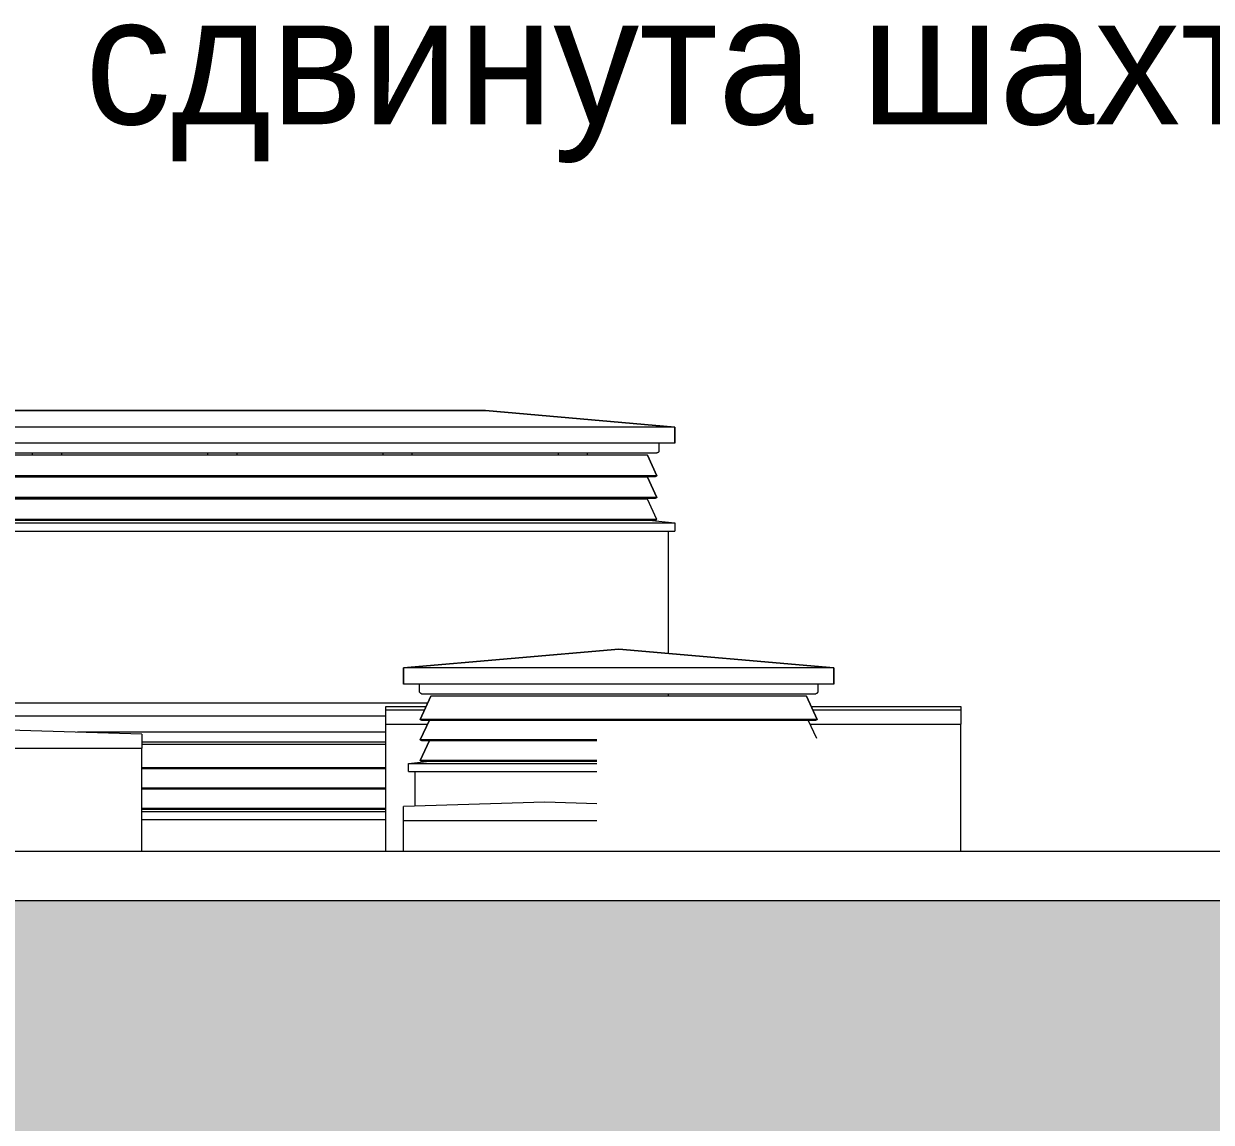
# Model space of a CAD drawing. Header units: millimetres. Extents: x -2128 to 116635, y -18248 to 18481.
# Drawn here: x 58378 to 62076, y 13086 to 16506 of the extents above; entities that cross this region are included whole.
import ezdxf

# ---------------------------------------------------------------- set-up
doc = ezdxf.new("R2010")
doc.units = ezdxf.units.MM
for name, color, linetype, lineweight in [('A-GENM', 7, 'Continuous', 9), ('A-ROOF', 7, 'Continuous', 9), ('A-WALL', 7, 'Continuous', 5), ('A-WALL-PATT', 7, 'Continuous', 5), ('S-BEAM', 7, 'Continuous', 9)]:
    doc.layers.add(name, color=color, linetype=linetype, lineweight=lineweight)

# ---------------------------------------------------------------- blocks, each defined once
blk = doc.blocks.new('парапет - парапет-18575254-АР2_Фасад ___-А')
at = {"layer": 'A-GENM'}
for p, q in [((-15518.1, 13930), (398.1, 13930)), ((-15511, 13775.9), (391, 13775.9))]:
    blk.add_line(p, q, dxfattribs=at)
blk = doc.blocks.new('ЗВ_Общее_Ламель_СКБ_Полоса - ЗВ_Общее_Ламель_СКБ_Полоса-28280205-АР2_Фасад ___-А')
at = {"layer": 'S-BEAM'}
for p, q in [((-7770, 14125.9), (-8530, 14125.9)), ((-8530, 14123.7), (-7770, 14123.7))]:
    blk.add_line(p, q, dxfattribs=at)
blk = doc.blocks.new('ЗВ_Общее_Ламель_СКБ_Полоса - ЗВ_Общее_Ламель_СКБ_Полоса-V68-АР2_Фасад ___-А')
at = {"layer": 'S-BEAM'}
for p, q in [((-7770, 14262.1), (-8530, 14262.1)), ((-7770, 14189.6), (-8530, 14189.6)), ((-8530, 14187.5), (-7770, 14187.5))]:
    blk.add_line(p, q, dxfattribs=at)
blk = doc.blocks.new('ЗВ_Общее_Труба профильная_СКБ - ЗВ_Общее_Труба профильная_СКБ-28280207-АР2_Фасад ___-А')
at = {"layer": 'S-BEAM'}
blk.add_line((-8530, 14270), (-7770, 14270), dxfattribs=at)
blk = doc.blocks.new('ЗВ_Общее_Покрывной элемент_СКБ - ЗВ_Общее_Покрывной элемент_СКБ-28280209-АР2_Фасад ___-А')
at = {"layer": 'S-BEAM'}
for p, q in [((-8995.6, 14391.6), (-7639.1, 14391.6)), ((-7770, 14350), (-8978.5, 14350)), ((-7770, 14300), (-8730, 14300))]:
    blk.add_line(p, q, dxfattribs=at)
blk = doc.blocks.new('ЗВ_Общее_Отлив_СКБ - ЗВ_Общее_Отлив_СКБ-28280211-АР2_Фасад ___-А')
at = {"layer": 'S-BEAM'}
for p, q in [((-8530, 14053.1), (-7770, 14053.1)), ((-8530, 14028.1), (-7770, 14028.1))]:
    blk.add_line(p, q, dxfattribs=at)
blk = doc.blocks.new('ЗВ_Общее_Ламель_СКБ_Полоса - ЗВ_Общее_Ламель_СКБ_Полоса-39497457-АР2_Фасад ___-А')
at = {"layer": 'S-BEAM'}
for p, q in [((-10323, 15093.8), (-10650, 15093.8)), ((-6955.5, 15093.8), (-10260, 15093.8)), ((-6925.9, 15030.4), (-6955.5, 15093.8)), ((-10323, 15030.4), (-10650, 15030.4)), ((-10650, 15028.3), (-10323, 15028.3)), ((-6925.9, 15030.4), (-10260, 15030.4)), ((-10260, 15028.3), (-6930.4, 15028.3)), ((-6930.4, 15028.3), (-6925.9, 15030.4))]:
    blk.add_line(p, q, dxfattribs=at)
blk = doc.blocks.new('ЗВ_Общее_Ламель_СКБ_Полоса - ЗВ_Общее_Ламель_СКБ_Полоса-28281197-АР2_Фасад ___-А')
at = {"layer": 'S-BEAM'}
for p, q in [((-6955.5, 15093.8), (-6925.9, 15030.4)), ((-6925.9, 15030.4), (-6930.4, 15028.3))]:
    blk.add_line(p, q, dxfattribs=at)
blk = doc.blocks.new('ЗВ_Общее_Ламель_СКБ_Полоса - ЗВ_Общее_Ламель_СКБ_Полоса-V69-АР2_Фасад ___-А')
at = {"layer": 'S-BEAM'}
for p, q in [((-10323, 15025.6), (-10650, 15025.6)), ((-6955.5, 15025.6), (-10260, 15025.6)), ((-6925.9, 14962.1), (-6955.5, 15025.6)), ((-6925.9, 14962.1), (-9583.8, 14962.1)), ((-9513.3, 14960), (-6930.4, 14960)), ((-6930.4, 14960), (-6925.9, 14962.1))]:
    blk.add_line(p, q, dxfattribs=at)
blk = doc.blocks.new('ЗВ_Общее_Полоса_СКБ_П-образная - ЗВ_Общее_Полоса_СКБ_П-образная-28277752-АР2_Фасад ___-А')
at = {"layer": 'S-BEAM'}
for p, q in [((-7233, 15162.1), (-7233, 15170.2)), ((-7143, 15170.2), (-7143, 15162.1)), ((-7233, 15093.8), (-7233, 15096.6)), ((-7143, 15096.6), (-7143, 15093.8)), ((-7233, 15025.6), (-7233, 15028.3)), ((-7143, 15028.3), (-7143, 15025.6))]:
    blk.add_line(p, q, dxfattribs=at)
blk = doc.blocks.new('ЗВ_Общее_Труба профильная_СКБ - ЗВ_Общее_Труба профильная_СКБ-39497458-АР2_Фасад ___-А')
at = {"layer": 'S-BEAM'}
for p, q in [((-6920, 15200), (-6920, 15176)), ((-10650, 15170), (-10323, 15170)), ((-10260, 15170), (-6926, 15170))]:
    blk.add_line(p, q, dxfattribs=at)
at = {"layer": 'S-BEAM', "flags": 128}
blk.add_lwpolyline([(-6920, 15176), (-6920.2, 15174.7), (-6920.6, 15173.4), (-6921.3, 15172.3), (-6922.3, 15171.3), (-6923.4, 15170.6), (-6924.7, 15170.2), (-6926, 15170)], dxfattribs=at)
blk = doc.blocks.new('ЗВ_Общее_Покрывной элемент_СКБ - ЗВ_Общее_Покрывной элемент_СКБ-39497460-АР2_Фасад ___-А')
at = {"layer": 'S-BEAM'}
for p, q in [((-10323, 15290), (-10650, 15261.4)), ((-10190, 15301.6), (-10260, 15295.5)), ((-10190, 15301.6), (-7460, 15301.6)), ((-6870, 15250), (-7460, 15301.6)), ((-10323, 15250), (-10650, 15250)), ((-6870, 15250), (-10260, 15250)), ((-6870, 15200), (-6870, 15250)), ((-10323, 15200), (-10650, 15200)), ((-6870, 15200), (-10260, 15200))]:
    blk.add_line(p, q, dxfattribs=at)
blk = doc.blocks.new('ЗВ_Общее_Покрывной элемент_СКБ - ЗВ_Общее_Покрывной элемент_СКБ-V71-АР2_Фасад ___-А')
at = {"layer": 'S-BEAM'}
blk.add_line((-7460, 15301.6), (-10190, 15301.6), dxfattribs=at)
blk = doc.blocks.new('ЗВ_Общее_Покрывной элемент_СКБ - ЗВ_Общее_Покрывной элемент_СКБ-39497461-АР2_Фасад ___-А')
at = {"layer": 'S-BEAM'}
for p, q in [((-7460, 15301.6), (-6870, 15250)), ((-6870, 15250), (-6870, 15200))]:
    blk.add_line(p, q, dxfattribs=at)
blk = doc.blocks.new('ЗВ_Общее_Отлив_СКБ - ЗВ_Общее_Отлив_СКБ-39497462-АР2_Фасад ___-А')
at = {"layer": 'S-BEAM'}
for p, q in [((-9480, 14951.5), (-6870, 14951.5)), ((-6950.5, 14960), (-6870, 14951.5)), ((-6870, 14951.5), (-6870, 14926.5)), ((-9480, 14926.5), (-6870, 14926.5))]:
    blk.add_line(p, q, dxfattribs=at)
blk = doc.blocks.new('ЗВ_Общее_Полоса_СКБ_Г-образная - ЗВ_Общее_Полоса_СКБ_Г-образная-28279371-АР2_Фасад ___-А')
at = {"layer": 'S-BEAM'}
for p, q in [((-8870, 15162.1), (-8870, 15170.6)), ((-8780, 15170.6), (-8780, 15162.1)), ((-8870, 15093.8), (-8870, 15096.6)), ((-8780, 15096.6), (-8780, 15093.8)), ((-8870, 15025.6), (-8870, 15028.3)), ((-8780, 15028.3), (-8780, 15025.6))]:
    blk.add_line(p, q, dxfattribs=at)
blk = doc.blocks.new('ЗВ_Общее_Полоса_СКБ_Г-образная - ЗВ_Общее_Полоса_СКБ_Г-образная-V72-АР2_Фасад ___-А')
at = {"layer": 'S-BEAM'}
for p, q in [((-8324.3, 15162.1), (-8324.3, 15170.3)), ((-8234.3, 15170.3), (-8234.3, 15162.1)), ((-8324.3, 15093.8), (-8324.3, 15096.6)), ((-8234.3, 15096.6), (-8234.3, 15093.8)), ((-8324.3, 15025.6), (-8324.3, 15028.3)), ((-8234.3, 15028.3), (-8234.3, 15025.6))]:
    blk.add_line(p, q, dxfattribs=at)
blk = doc.blocks.new('ЗВ_Общее_Полоса_СКБ_Г-образная - ЗВ_Общее_Полоса_СКБ_Г-образная-V74-АР2_Фасад ___-А')
at = {"layer": 'S-BEAM'}
for p, q in [((-7778.7, 15162.1), (-7778.7, 15170.3)), ((-7688.7, 15170.2), (-7688.7, 15162.1)), ((-7778.7, 15093.8), (-7778.7, 15096.6)), ((-7688.7, 15096.6), (-7688.7, 15093.8)), ((-7778.7, 15025.6), (-7778.7, 15028.3)), ((-7688.7, 15028.3), (-7688.7, 15025.6))]:
    blk.add_line(p, q, dxfattribs=at)
blk = doc.blocks.new('ЗВ_Общее_Ламель_СКБ_Полоса - ЗВ_Общее_Ламель_СКБ_Полоса-37153897-АР2_Фасад ___-А')
at = {"layer": 'S-BEAM'}
for p, q in [((-7634.6, 14337.5), (-7663.3, 14275.9)), ((-6428.6, 14280), (-6455.4, 14337.5)), ((-7663.3, 14275.9), (-7658.8, 14273.7)), ((-7113, 14275.9), (-7663.3, 14275.9)), ((-7658.8, 14273.7), (-7113, 14273.7))]:
    blk.add_line(p, q, dxfattribs=at)
blk = doc.blocks.new('ЗВ_Общее_Ламель_СКБ_Полоса - ЗВ_Общее_Ламель_СКБ_Полоса-V80-АР2_Фасад ___-А')
at = {"layer": 'S-BEAM'}
for p, q in [((-7663.3, 14275.9), (-7634.6, 14337.5)), ((-7658.8, 14273.7), (-7663.3, 14275.9))]:
    blk.add_line(p, q, dxfattribs=at)
blk = doc.blocks.new('ЗВ_Общее_Ламель_СКБ_Полоса - ЗВ_Общее_Ламель_СКБ_Полоса-V81-АР2_Фасад ___-А')
at = {"layer": 'S-BEAM'}
for p, q in [((-7634.6, 14273.7), (-7663.3, 14212.1)), ((-7663.3, 14212.1), (-7658.8, 14210)), ((-7113, 14212.1), (-7663.3, 14212.1)), ((-7658.8, 14210), (-7113, 14210))]:
    blk.add_line(p, q, dxfattribs=at)
blk = doc.blocks.new('ЗВ_Общее_Ламель_СКБ_Полоса - ЗВ_Общее_Ламель_СКБ_Полоса-V82-АР2_Фасад ___-А')
at = {"layer": 'S-BEAM'}
for p, q in [((-6460.5, 14412.1), (-6426.7, 14339.6)), ((-6426.7, 14339.6), (-6431.2, 14337.5))]:
    blk.add_line(p, q, dxfattribs=at)
blk = doc.blocks.new('ЗВ_Общее_Ламель_СКБ_Полоса - ЗВ_Общее_Ламель_СКБ_Полоса-V83-АР2_Фасад ___-А')
at = {"layer": 'S-BEAM'}
for p, q in [((-7663.3, 14339.6), (-7629.5, 14412.1)), ((-7658.8, 14337.5), (-7663.3, 14339.6))]:
    blk.add_line(p, q, dxfattribs=at)
blk = doc.blocks.new('ЗВ_Общее_Ламель_СКБ_Полоса - ЗВ_Общее_Ламель_СКБ_Полоса-V84-АР2_Фасад ___-А')
at = {"layer": 'S-BEAM'}
for p, q in [((-7629.5, 14412.1), (-7663.3, 14339.6)), ((-6460.5, 14412.1), (-7629.5, 14412.1)), ((-6426.7, 14339.6), (-6460.5, 14412.1)), ((-7663.3, 14339.6), (-7658.8, 14337.5)), ((-6426.7, 14339.6), (-7663.3, 14339.6)), ((-7658.8, 14337.5), (-6431.2, 14337.5)), ((-6431.2, 14337.5), (-6426.7, 14339.6))]:
    blk.add_line(p, q, dxfattribs=at)
blk = doc.blocks.new('ЗВ_Общее_Труба профильная_СКБ - ЗВ_Общее_Труба профильная_СКБ-37153900-АР2_Фасад ___-А')
at = {"layer": 'S-BEAM'}
for p, q in [((-7665, 14426), (-7665, 14450)), ((-6425, 14450), (-6425, 14426)), ((-7659, 14420), (-6431, 14420))]:
    blk.add_line(p, q, dxfattribs=at)
at = {"layer": 'S-BEAM', "flags": 128}
for points in [[(-7659, 14420), (-7660.3, 14420.2), (-7661.6, 14420.6), (-7662.7, 14421.3), (-7663.7, 14422.3), (-7664.4, 14423.4), (-7664.8, 14424.7), (-7665, 14426)], [(-6425, 14426), (-6425.2, 14424.7), (-6425.6, 14423.4), (-6426.3, 14422.3), (-6427.3, 14421.3), (-6428.4, 14420.6), (-6429.7, 14420.2), (-6431, 14420)]]:
    blk.add_lwpolyline(points, dxfattribs=at)
blk = doc.blocks.new('ЗВ_Общее_Покрывной элемент_СКБ - ЗВ_Общее_Покрывной элемент_СКБ-37153901-АР2_Фасад ___-А')
at = {"layer": 'S-BEAM'}
for p, q in [((-7045, 14558.6), (-6375, 14500)), ((-6375, 14500), (-6375, 14450))]:
    blk.add_line(p, q, dxfattribs=at)
blk = doc.blocks.new('ЗВ_Общее_Покрывной элемент_СКБ - ЗВ_Общее_Покрывной элемент_СКБ-V94-АР2_Фасад ___-А')
at = {"layer": 'S-BEAM'}
for p, q in [((-7045, 14558.6), (-7715, 14500)), ((-6375, 14500), (-7045, 14558.6)), ((-7715, 14500), (-7715, 14450)), ((-6375, 14500), (-7715, 14500)), ((-6375, 14450), (-6375, 14500)), ((-6375, 14450), (-7715, 14450))]:
    blk.add_line(p, q, dxfattribs=at)
blk = doc.blocks.new('ЗВ_Общее_Покрывной элемент_СКБ - ЗВ_Общее_Покрывной элемент_СКБ-V95-АР2_Фасад ___-А')
at = {"layer": 'S-BEAM'}
for p, q in [((-7715, 14500), (-7045, 14558.6)), ((-7715, 14450), (-7715, 14500))]:
    blk.add_line(p, q, dxfattribs=at)
blk = doc.blocks.new('ЗВ_Общее_Отлив_СКБ - ЗВ_Общее_Отлив_СКБ-37153902-АР2_Фасад ___-А')
at = {"layer": 'S-BEAM'}
for p, q in [((-7700, 14203.1), (-7634.5, 14210)), ((-7700, 14203.1), (-7113, 14203.1)), ((-7700, 14178.1), (-7700, 14203.1)), ((-7700, 14178.1), (-7113, 14178.1))]:
    blk.add_line(p, q, dxfattribs=at)

msp = doc.modelspace()

# ---------------------------------------------------------------- hatches: boundary and pattern name
at = {"layer": 'A-WALL-PATT'}
h = msp.add_hatch(dxfattribs=at)
h.set_pattern_fill('FP_38', color=256, style=0, pattern_type=2)
h.set_pattern_definition([(180, (67625.75, 8471), (-2e-14, -154), [125, -137]), (90, (67625.75, 8406), (-262, 2e-14), [65, -89]), (180, (67625.75, 8406), (-2e-14, -154), [125, -137]), (90, (67637.75, 8406), (-262, 2e-14), [65, -89]), (180, (67762.75, 8406), (-2e-14, -154), [125, -137]), (180, (67762.75, 8471), (-2e-14, -154), [125, -137]), (90, (67506.75, 8483), (-262, 2e-14), [65, -89]), (90, (67756.75, 8483), (-262, 2e-14), [65, -89]), (0, (67506.75, 8483), (0, -154), [250, -12]), (0, (67506.75, 8548), (0, -154), [250, -12])])
h.paths.add_polyline_path([(66752.7, 8400), (67375.8, 8400), (67375.8, 13776), (51825.8, 13776), (51825.8, 10529.7), (52502.8, 10529.7), (52502, 10380.8), (52499.8, 10378.2), (52496.7, 10377), (52452.8, 10377), (52452.8, 8400), (63558.8, 8400)], flags=0)
h.paths.add_polyline_path([(60298.9, 9163), (59955.8, 9164), (59955.8, 9200), (58675.8, 9200), (58675.8, 9163), (56375.8, 9164), (56375.8, 9170), (54975.8, 9170), (54975.8, 9200), (54075.8, 9200), (54075.8, 11700), (54975.8, 11700), (54975.8, 11711), (56375.8, 11711), (56375.8, 11700), (63558.8, 11700), (63558.8, 9200), (62055.8, 9200), (62055.8, 9163), (60638.8, 9163)], flags=0)
h.paths.add_polyline_path([(56375.8, 9247), (56375.8, 9324), (54975.8, 9324), (54975.8, 9247), (56349.4, 9247)], flags=0)
h.paths.add_polyline_path([(55034.4, 9401), (56375.8, 9401), (56375.8, 9478), (54975.8, 9478), (54975.8, 9401)], flags=0)
h.paths.add_polyline_path([(55543.9, 9555), (56375.8, 9555), (56375.8, 9632), (54975.8, 9632), (54975.8, 9555), (55289.1, 9555)], flags=0)
h.paths.add_polyline_path([(55543.9, 9709), (56375.8, 9709), (56375.8, 9786), (54975.8, 9786), (54975.8, 9709)], flags=0)
h.paths.add_polyline_path([(55543.9, 9863), (56375.8, 9863), (56375.8, 9940), (54975.8, 9940), (54975.8, 9863)], flags=0)
h.paths.add_polyline_path([(55543.9, 10017), (56375.8, 10017), (56375.8, 10094), (54975.8, 10094), (54975.8, 10017)], flags=0)
h.paths.add_polyline_path([(55832, 10171), (56375.8, 10171), (56375.8, 10248), (54975.8, 10248), (54975.8, 10171), (55543.9, 10171)], flags=0)
h.paths.add_polyline_path([(56375.8, 10325), (56375.8, 10402), (54975.8, 10402), (54975.8, 10325), (55745.8, 10325)], flags=0)
h.paths.add_polyline_path([(55543.9, 10479), (56375.8, 10479), (56375.8, 10556), (54975.8, 10556), (54975.8, 10479)], flags=0)
h.paths.add_polyline_path([(55573.3, 10633), (56375.8, 10633), (56375.8, 10710), (54975.8, 10710), (54975.8, 10633), (55543.9, 10633)], flags=0)
h.paths.add_polyline_path([(55487, 10787), (56375.8, 10787), (56375.8, 10864), (54975.8, 10864), (54975.8, 10787)], flags=0)
h.paths.add_polyline_path([(56375.8, 10941), (56375.8, 11018), (54975.8, 11018), (54975.8, 10941), (55543.9, 10941)], flags=0)
h.paths.add_polyline_path([(55543.9, 11095), (56375.8, 11095), (56375.8, 11172), (54975.8, 11172), (54975.8, 11095), (55314.6, 11095)], flags=0)
h.paths.add_polyline_path([(55543.9, 11249), (56375.8, 11249), (56375.8, 11326), (54975.8, 11326), (54975.8, 11249), (55228.3, 11249)], flags=0)
h.paths.add_polyline_path([(55543.9, 11403), (56375.8, 11403), (56375.8, 11480), (54975.8, 11480), (54975.8, 11403), (55142.1, 11403)], flags=0)
h.paths.add_polyline_path([(56375.8, 11557), (56375.8, 11634), (54975.8, 11634), (54975.8, 11557), (55543.9, 11557)], flags=0)

# ---------------------------------------------------------------- linework, layer by layer
at = {"layer": 'A-ROOF'}
for p, q in [((59505.8, 14325), (59505.8, 14380.2)), ((59505.8, 14380.2), (59631.4, 14380.2)), ((59626.1, 14369), (59505.8, 14369)), ((60830.1, 14380.2), (61295.8, 14380.2)), ((61295.8, 14369), (60835.4, 14369)), ((61295.8, 14380.2), (61295.8, 14325)), ((59505.8, 14325), (59635.3, 14325)), ((60826.2, 14325), (61295.8, 14325)), ((58745.8, 14294), (58240.8, 14309.1)), ((58745.8, 14294), (58745.8, 14250)), ((57865.8, 14250), (58745.8, 14250)), ((60000.8, 14082.2), (59560.8, 14069)), ((59560.8, 14025), (59560.8, 14069)), ((60162.8, 14077.3), (60000.8, 14082.2)), ((59560.8, 14025), (60162.8, 14025))]:
    msp.add_line(p, q, dxfattribs=at)
at = {"layer": 'A-WALL'}
for p, q in [((60385.8, 14545.1), (60385.8, 14926.5)), ((60385.8, 14412.1), (60385.8, 14420.3)), ((59505.8, 13930), (59505.8, 14325)), ((61295.8, 13930), (61295.8, 14325)), ((58745.8, 13930), (58745.8, 14250)), ((59595.8, 14178.1), (59595.8, 14070)), ((59560.8, 13930), (59560.8, 14025))]:
    msp.add_line(p, q, dxfattribs=at)

# ---------------------------------------------------------------- block references
at = {"layer": 'A-GENM'}
msp.add_blockref('парапет - парапет-18575254-АР2_Фасад ___-А', (67275.8, 0), dxfattribs=at)
at = {"layer": 'S-BEAM'}
for name, p in [('ЗВ_Общее_Покрывной элемент_СКБ - ЗВ_Общее_Покрывной элемент_СКБ-39497460-АР2_Фасад ___-А', (67275.8, 0)), ('ЗВ_Общее_Покрывной элемент_СКБ - ЗВ_Общее_Покрывной элемент_СКБ-V71-АР2_Фасад ___-А', (67275.8, 0)), ('ЗВ_Общее_Покрывной элемент_СКБ - ЗВ_Общее_Покрывной элемент_СКБ-39497461-АР2_Фасад ___-А', (67275.8, 0)), ('ЗВ_Общее_Труба профильная_СКБ - ЗВ_Общее_Труба профильная_СКБ-39497458-АР2_Фасад ___-А', (67275.8, 0)), ('ЗВ_Общее_Ламель_СКБ_Полоса - ЗВ_Общее_Ламель_СКБ_Полоса-39497457-АР2_Фасад ___-А', (67275.8, 68.3)), ('ЗВ_Общее_Полоса_СКБ_Г-образная - ЗВ_Общее_Полоса_СКБ_Г-образная-28279371-АР2_Фасад ___-А', (67275.8, 0)), ('ЗВ_Общее_Полоса_СКБ_Г-образная - ЗВ_Общее_Полоса_СКБ_Г-образная-V72-АР2_Фасад ___-А', (67275.8, 0)), ('ЗВ_Общее_Полоса_СКБ_Г-образная - ЗВ_Общее_Полоса_СКБ_Г-образная-V74-АР2_Фасад ___-А', (67275.8, 0)), ('ЗВ_Общее_Полоса_СКБ_П-образная - ЗВ_Общее_Полоса_СКБ_П-образная-28277752-АР2_Фасад ___-А', (67275.8, 0)), ('ЗВ_Общее_Ламель_СКБ_Полоса - ЗВ_Общее_Ламель_СКБ_Полоса-28281197-АР2_Фасад ___-А', (67275.8, 68.3)), ('ЗВ_Общее_Ламель_СКБ_Полоса - ЗВ_Общее_Ламель_СКБ_Полоса-39497457-АР2_Фасад ___-А', (67275.8, 0)), ('ЗВ_Общее_Ламель_СКБ_Полоса - ЗВ_Общее_Ламель_СКБ_Полоса-28281197-АР2_Фасад ___-А', (67275.8, 0)), ('ЗВ_Общее_Ламель_СКБ_Полоса - ЗВ_Общее_Ламель_СКБ_Полоса-V69-АР2_Фасад ___-А', (67275.8, 0)), ('ЗВ_Общее_Отлив_СКБ - ЗВ_Общее_Отлив_СКБ-39497462-АР2_Фасад ___-А', (67275.8, 0)), ('ЗВ_Общее_Покрывной элемент_СКБ - ЗВ_Общее_Покрывной элемент_СКБ-V94-АР2_Фасад ___-А', (67275.8, 0)), ('ЗВ_Общее_Покрывной элемент_СКБ - ЗВ_Общее_Покрывной элемент_СКБ-V95-АР2_Фасад ___-А', (67275.8, 0)), ('ЗВ_Общее_Покрывной элемент_СКБ - ЗВ_Общее_Покрывной элемент_СКБ-37153901-АР2_Фасад ___-А', (67275.8, 0)), ('ЗВ_Общее_Труба профильная_СКБ - ЗВ_Общее_Труба профильная_СКБ-37153900-АР2_Фасад ___-А', (67275.8, 0)), ('ЗВ_Общее_Покрывной элемент_СКБ - ЗВ_Общее_Покрывной элемент_СКБ-28280209-АР2_Фасад ___-А', (67275.8, 0)), ('ЗВ_Общее_Ламель_СКБ_Полоса - ЗВ_Общее_Ламель_СКБ_Полоса-V83-АР2_Фасад ___-А', (67275.8, 0)), ('ЗВ_Общее_Ламель_СКБ_Полоса - ЗВ_Общее_Ламель_СКБ_Полоса-V84-АР2_Фасад ___-А', (67275.8, 0)), ('ЗВ_Общее_Ламель_СКБ_Полоса - ЗВ_Общее_Ламель_СКБ_Полоса-V82-АР2_Фасад ___-А', (67275.8, 0)), ('ЗВ_Общее_Ламель_СКБ_Полоса - ЗВ_Общее_Ламель_СКБ_Полоса-37153897-АР2_Фасад ___-А', (67275.8, 0)), ('ЗВ_Общее_Ламель_СКБ_Полоса - ЗВ_Общее_Ламель_СКБ_Полоса-V80-АР2_Фасад ___-А', (67275.8, 0)), ('ЗВ_Общее_Ламель_СКБ_Полоса - ЗВ_Общее_Ламель_СКБ_Полоса-V81-АР2_Фасад ___-А', (67275.8, 0)), ('ЗВ_Общее_Ламель_СКБ_Полоса - ЗВ_Общее_Ламель_СКБ_Полоса-V80-АР2_Фасад ___-А', (67275.8, -63.7)), ('ЗВ_Общее_Труба профильная_СКБ - ЗВ_Общее_Труба профильная_СКБ-28280207-АР2_Фасад ___-А', (67275.8, 0)), ('ЗВ_Общее_Ламель_СКБ_Полоса - ЗВ_Общее_Ламель_СКБ_Полоса-V68-АР2_Фасад ___-А', (67275.8, 0)), ('ЗВ_Общее_Отлив_СКБ - ЗВ_Общее_Отлив_СКБ-37153902-АР2_Фасад ___-А', (67275.8, 0)), ('ЗВ_Общее_Ламель_СКБ_Полоса - ЗВ_Общее_Ламель_СКБ_Полоса-28280205-АР2_Фасад ___-А', (67275.8, 0)), ('ЗВ_Общее_Ламель_СКБ_Полоса - ЗВ_Общее_Ламель_СКБ_Полоса-28280205-АР2_Фасад ___-А', (67275.8, -63.7)), ('ЗВ_Общее_Отлив_СКБ - ЗВ_Общее_Отлив_СКБ-28280211-АР2_Фасад ___-А', (67275.8, 0))]:
    msp.add_blockref(name, p, dxfattribs=at)

# ---------------------------------------------------------------- texts
at = {"color": 1, "insert": (58569, 16593), "char_height": 400, "attachment_point": 1}
msp.add_mtext_dynamic_manual_height_columns('сдвинута шахта', width=7085, gutter_width=1, heights=[0], dxfattribs=at)

doc.saveas('drawing.dxf')
